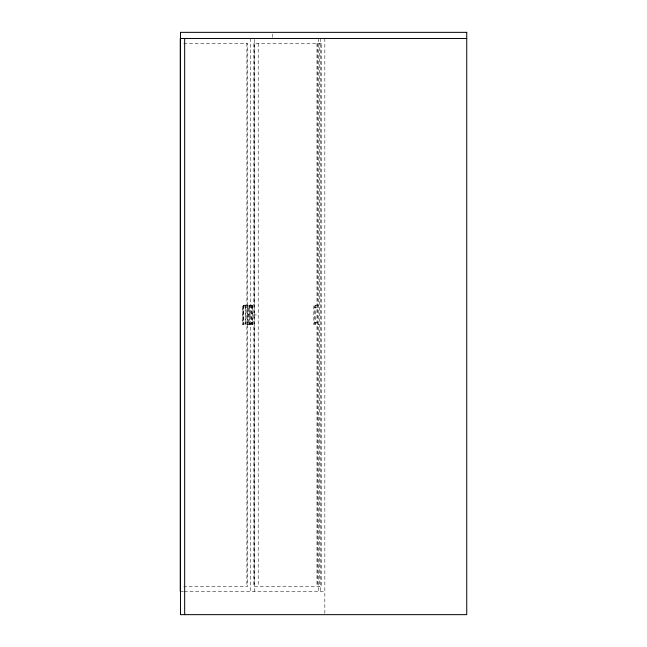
<?xml version="1.0" encoding="UTF-8"?>
<svg xmlns="http://www.w3.org/2000/svg" width="647" height="647" viewBox="0 0 647 647"><rect width="100%" height="100%" fill="white"/><g stroke="black" fill="none" stroke-linecap="round" stroke-linejoin="round"><path stroke-width="0.49" stroke-dasharray="3.23 2.43" d="M183.724 43.43L247.623 43.43L247.623 586.457L183.724 586.457M318.712 174.269L319.723 174.269L319.723 43.373M318.712 177.933L319.723 177.933L319.723 414.023L318.712 414.023M318.712 305.158L313.819 305.158L313.819 324.729L318.712 324.729M245.852 305.91L242.932 305.91L242.932 323.751L245.852 323.751M315.534 305.91L314.377 305.91L314.377 323.751L315.534 323.751M314.377 307.616L318.712 307.616M247.623 314.943L258.202 314.943M314.377 322.271L318.712 322.271M318.712 417.695L319.723 417.695L319.723 586.505M180.262 591.407L183.78 591.407M184.274 591.407L324.834 591.407M324.834 38.472L324.834 614.65M320.435 38.472L320.435 591.407M318.712 38.472L318.712 591.407M317.709 43.43L317.709 586.457M316.981 43.43L316.981 586.457M315.534 305.158L315.534 324.729M272.233 34.097L272.233 37.599M258.202 43.43L258.202 586.457M254.748 39.483L254.748 591.407M254.538 43.43L254.538 586.457M252.379 305.158L252.379 324.729M251.351 305.158L251.351 324.729M251.133 305.158L251.133 324.729M250.349 38.472L250.349 591.407M250.203 305.158L250.203 305.91M250.203 323.751L250.203 324.729M249.362 307.616L249.362 305.91L252.241 305.91L252.241 323.751L249.362 323.751L249.362 322.271M249.313 305.158L249.313 324.729M248.1 305.158L248.1 307.616M248.1 322.271L248.1 324.729M247.785 305.158L247.785 324.729M246.895 43.43L246.895 586.457M245.852 305.158L245.852 324.729M245.27 307.616L245.27 322.271M245.035 305.91L245.035 307.616L248.343 307.616L248.343 322.271L245.035 322.271L245.035 323.751M243.749 305.91L243.749 323.751M243.604 305.158L243.604 324.729M321.373 43.43L253.81 43.43L253.81 586.457L321.373 586.457L321.373 43.43M252.524 305.158L242.39 305.158L242.39 324.729L252.524 324.729L252.524 322.271L249.127 322.271L249.127 307.616L252.524 307.616L252.524 305.158"/><path stroke-width="0.97" d="M466.738 38.472L180.262 38.472L180.262 591.407M184.662 38.472L184.662 614.65M466.738 32.35L180.481 32.35L180.481 614.65L466.738 614.65L466.738 32.35"/></g></svg>
